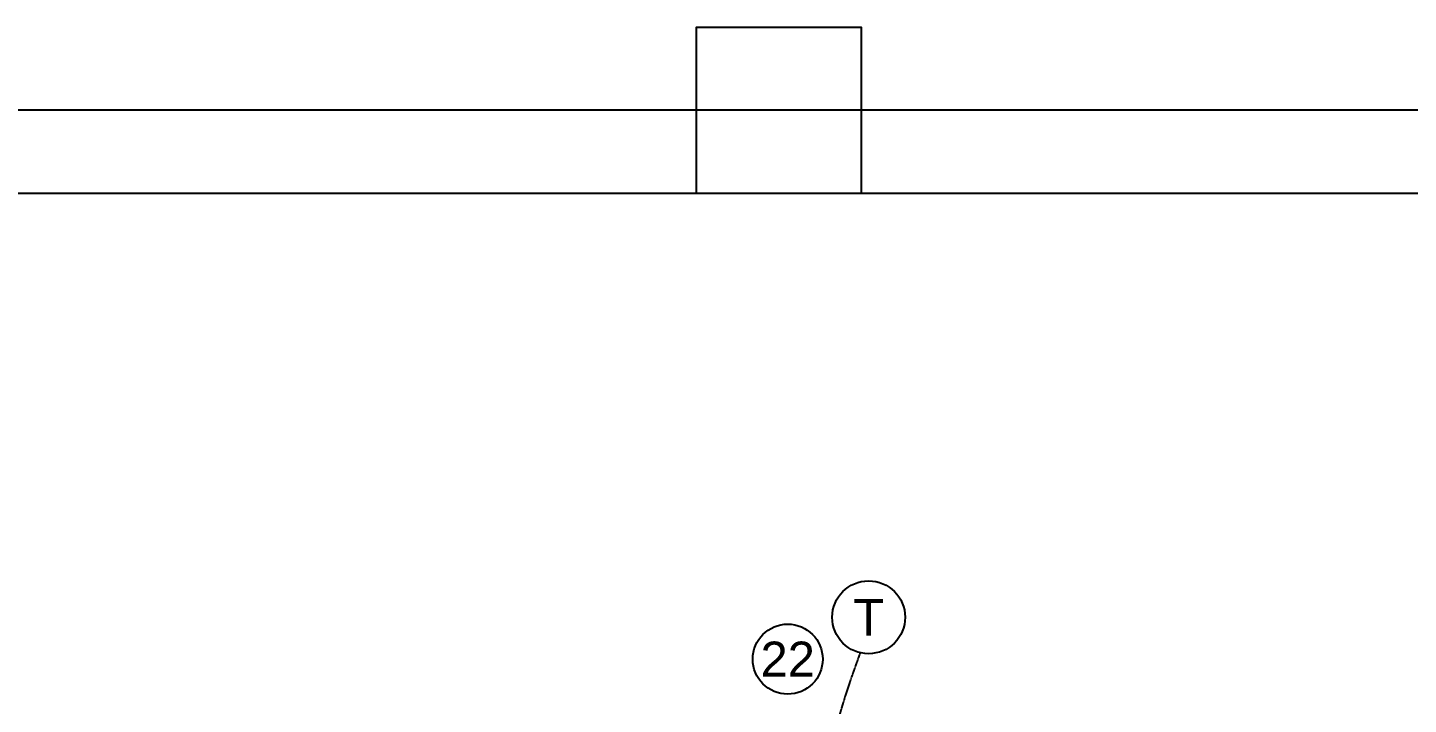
# Model space of a CAD drawing. Header units: millimetres. Extents: x -265298 to 39086, y 16803 to 136893.
# Drawn here: x -101392 to -96299, y 88678 to 91173 of the extents above; entities that cross this region are included whole.
import ezdxf
from ezdxf.enums import TextEntityAlignment as Align

# ---------------------------------------------------------------- set-up
doc = ezdxf.new("R2010")
doc.units = ezdxf.units.MM
doc.header["$LTSCALE"] = 25
doc.linetypes.add('schedules_symbols_notes$0$CENTER2', pattern=[1.125, 0.75, -0.125, 0.125, -0.125])
for name, color, linetype in [('schedules_symbols_notes$0$M-ANNO', 11, 'Continuous'), ('schedules_symbols_notes$0$M-CONTROLWIRING', 140, 'schedules_symbols_notes$0$CENTER2'), ('schedules_symbols_notes$0$M-HVAC-TSTAT', 4, 'Continuous')]:
    doc.layers.add(name, color=color, linetype=linetype)
doc.styles.add('schedules_symbols_notes$0$RDZENG_0.25', font='micross.ttf', dxfattribs={"height": 4})
doc.styles.add('schedules_symbols_notes$0$Standard', font='arial.ttf')

# ---------------------------------------------------------------- blocks, each defined once
blk = doc.blocks.new('*U323')
at = {"layer": 'Defpoints'}
blk.add_lwpolyline([(-304.8, -304.8), (304.8, -304.8), (304.8, 304.8), (-304.8, 304.8)], close=True, dxfattribs=at)
blk = doc.blocks.new('*U331')
at = {"layer": 'Defpoints', "color": 0, "linetype": 'ByBlock', "lineweight": -2, "transparency": 16777216}
blk.add_blockref('*U323', (7559.1, 28041.2), dxfattribs=at)
blk = doc.blocks.new('schedules_symbols_notes$0$TEMP SENSOR')
blk.add_circle((0, 0), 0.0833)
at = {"color": 11, "insert": (0, 0), "char_height": 0.0833, "attachment_point": 5, "style": 'schedules_symbols_notes$0$Standard'}
blk.add_mtext_dynamic_manual_height_columns('T', width=0.090906, gutter_width=1, heights=[0], dxfattribs=at)
blk = doc.blocks.new('schedules_symbols_notes$0$KEYED NOTE_0.25')
at = {"layer": 'schedules_symbols_notes$0$M-ANNO'}
blk.add_circle((0, 0), 4, dxfattribs=at)
at = {"layer": 'schedules_symbols_notes$0$M-ANNO', "style": 'schedules_symbols_notes$0$RDZENG_0.25'}
blk.add_attdef('#', text='', height=4, dxfattribs=at).set_placement((0, 0), align=Align.MIDDLE_CENTER)

msp = doc.modelspace()

# ---------------------------------------------------------------- linework, layer by layer
at = {"layer": 'Defpoints', "color": 255}
msp.add_lwpolyline([(-106180, 62826.9), (-68384.8, 62826.9), (-68384.8, 90868.5), (-106180, 90868.5)], close=True, dxfattribs=at)
at = {"layer": 'schedules_symbols_notes$0$M-ANNO'}
msp.add_lwpolyline([(-105875.2, 90563.3), (-85915.1, 90563.3), (-85915.1, 77836.4), (-105875.2, 77836.4)], close=True, dxfattribs=at)
at = {"layer": 'schedules_symbols_notes$0$M-CONTROLWIRING', "ltscale": 0.0254}
msp.add_spline([(-99414.9, 85915.4), (-98963.1, 86186.1), (-99075.6, 86831.9), (-98516.5, 87012.3), (-98442.5, 88338.1), (-98319.8, 88868.4)], degree=3, dxfattribs=at)

# ---------------------------------------------------------------- block references
at = {"layer": 'Defpoints'}
msp.add_blockref('*U331', (-106180, 62826.9), dxfattribs=at)
at = {"layer": 'schedules_symbols_notes$0$M-ANNO', "xscale": 32.258, "yscale": 32.258, "zscale": 32.258}
msp.add_blockref('schedules_symbols_notes$0$KEYED NOTE_0.25', (-98588, 88845.1), dxfattribs=at).add_auto_attribs({'#': '22'})
at = {"layer": 'schedules_symbols_notes$0$M-HVAC-TSTAT', "xscale": 1612.9, "yscale": 1612.9, "zscale": 1612.9}
msp.add_blockref('schedules_symbols_notes$0$TEMP SENSOR', (-98289.5, 88999.3), dxfattribs=at)

doc.saveas('drawing.dxf')
